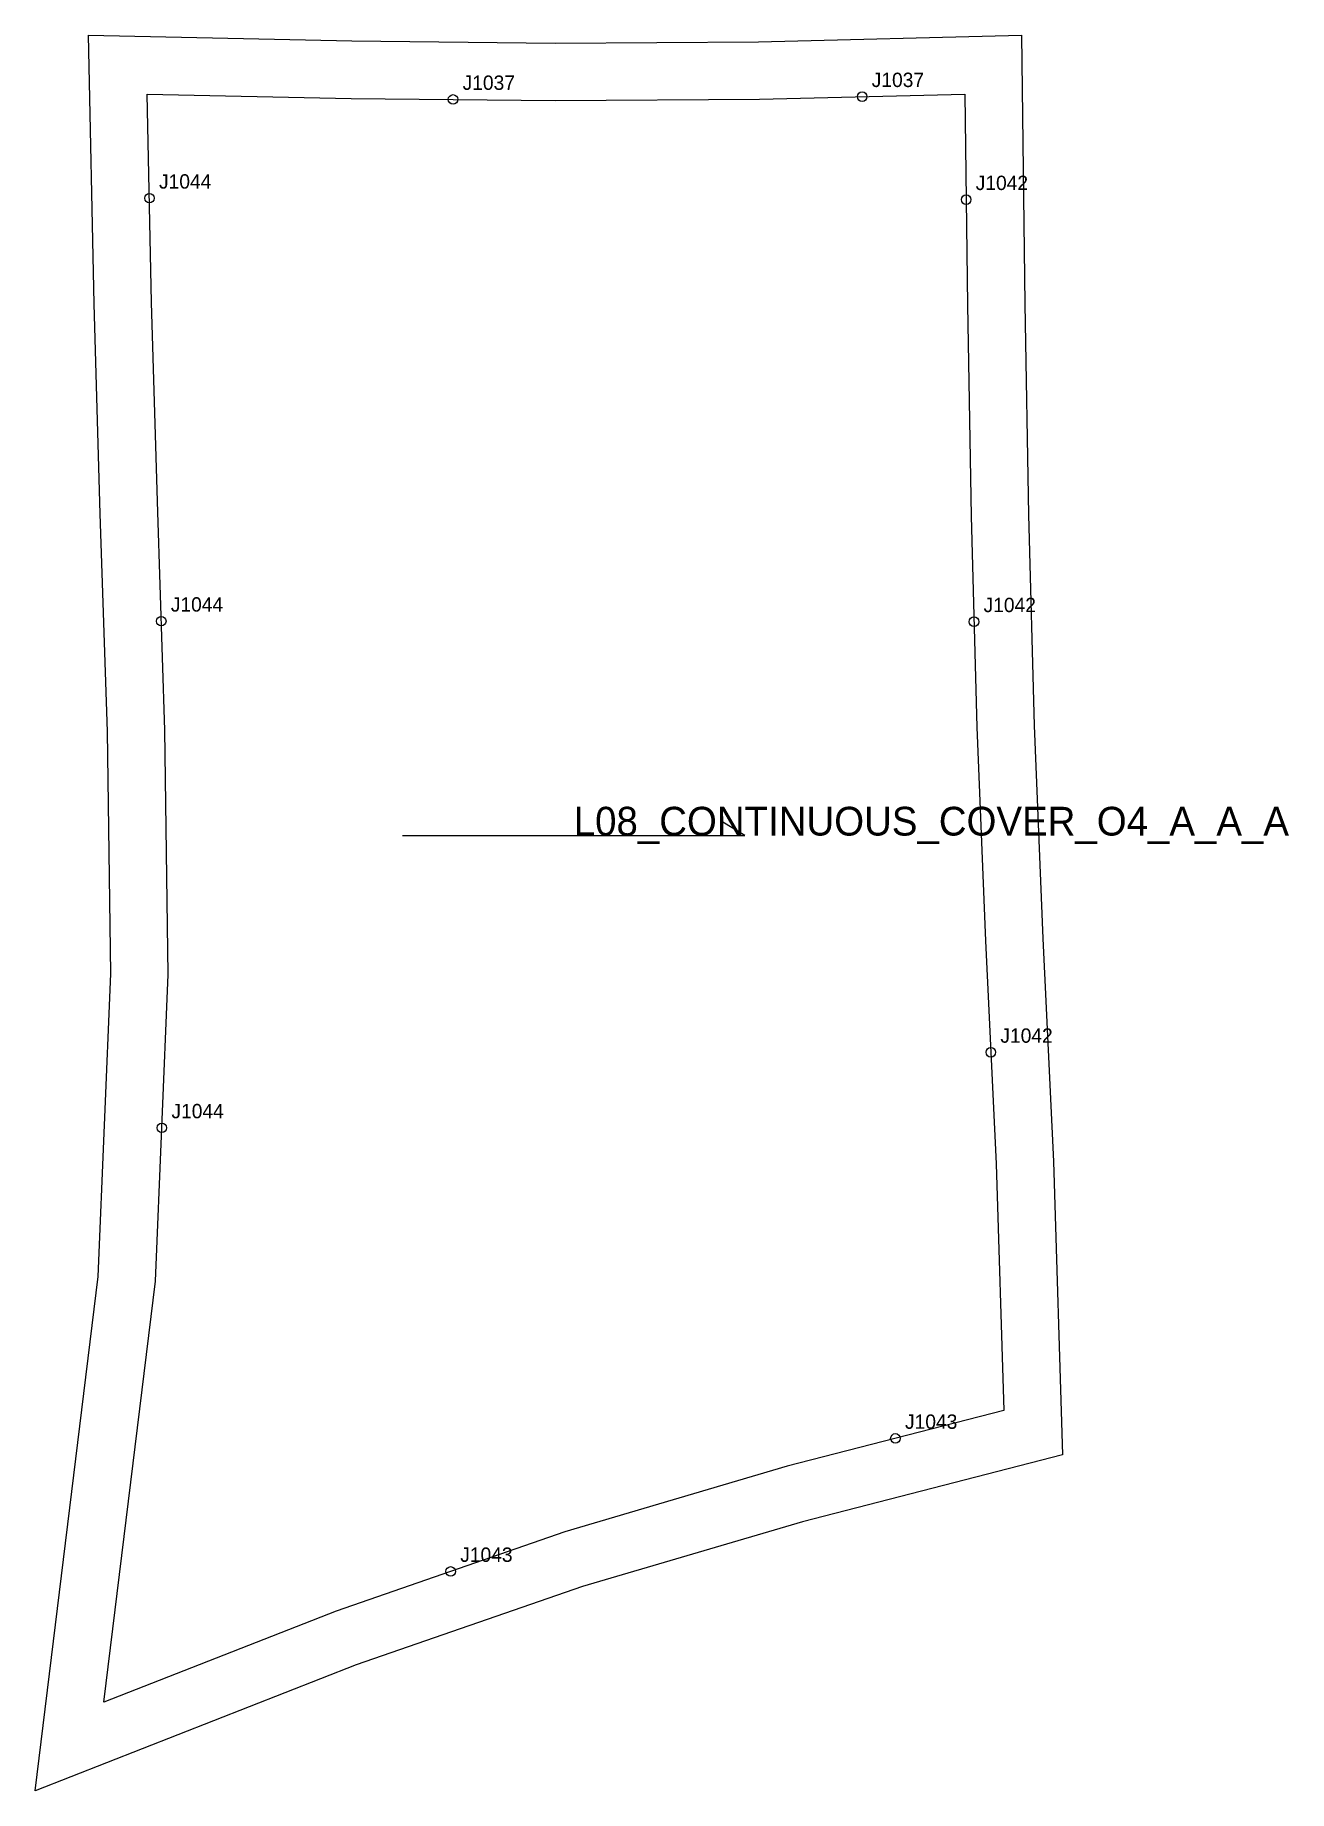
# Model space of a CAD drawing. Header units: millimetres. Extents: x -23 to 238, y -354 to 12.
import ezdxf

# ---------------------------------------------------------------- set-up
doc = ezdxf.new("R2010")
doc.units = ezdxf.units.MM
for name, color, linetype in [('CUT', 1, 'Continuous'), ('GRAIN', 3, 'Continuous'), ('LABEL', 7, 'Continuous'), ('NOTCH', 2, 'Continuous'), ('SEW', 5, 'Continuous')]:
    doc.layers.add(name, color=color, linetype=linetype)

msp = doc.modelspace()

# ---------------------------------------------------------------- linework, layer by layer
at = {"layer": 'CUT'}
msp.add_lwpolyline([(-12.26, 12.27), (42.75, 11.09), (85.21, 10.65), (127.7, 10.92), (182.6, 12.3), (183.32, -43.91), (184.08, -87.88), (185.26, -131.84), (187.05, -176.32), (189.31, -222.89), (191.17, -284.13), (136.86, -298.13), (90.9, -311.68), (43.65, -328.04), (-23.42, -354.33), (-10.26, -246.91), (-7.61, -183.69), (-8.33, -133.12), (-9.82, -87.69), (-11.08, -43.8), (-12.26, 12.27)], close=True, dxfattribs=at)
at = {"layer": 'GRAIN'}
for p, q in [((124.84, -154.84), (119.84, -151.84)), ((53.31, -154.84), (124.84, -154.84))]:
    msp.add_line(p, q, dxfattribs=at)
at = {"layer": 'NOTCH'}
for centre in [(149.32, -0.54), (63.87, -1.13), (0.46, -21.75), (171.04, -22.05), (2.92, -110.08), (172.68, -110.19), (176.19, -200.11), (3.05, -215.88), (156.27, -280.73), (63.37, -308.51)]:
    msp.add_circle(centre, 1, dxfattribs=at)
at = {"layer": 'SEW'}
msp.add_lwpolyline([(0, 0), (42.56, -0.91), (85.18, -1.35), (127.89, -1.08), (170.76, 0), (171.32, -44.1), (172.09, -88.15), (173.27, -132.24), (175.06, -176.85), (177.32, -223.36), (178.88, -274.91), (133.67, -286.56), (87.24, -300.25), (39.49, -316.78), (-9.07, -335.82), (1.7, -247.9), (4.39, -183.86), (3.66, -132.84), (2.18, -87.32), (0.91, -43.5)], close=True, dxfattribs=at)

# ---------------------------------------------------------------- texts
at = {"layer": 'LABEL'}
for s, height, p in [('J1037', 3, (65.87, 0.87)), ('J1037', 3, (151.32, 1.46)), ('J1044', 3, (2.46, -19.75)), ('J1042', 3, (173.04, -20.05)), ('J1044', 3, (4.92, -108.08)), ('J1042', 3, (174.68, -108.19)), ('L08_CONTINUOUS_COVER_O4_A_A_A', 6, (89.08, -154.84)), ('J1042', 3, (178.19, -198.11)), ('J1044', 3, (5.05, -213.88)), ('J1043', 3, (158.27, -278.73)), ('J1043', 3, (65.37, -306.51))]:
    msp.add_text(s, height=height, dxfattribs=at).set_placement(p)

doc.saveas('drawing.dxf')
